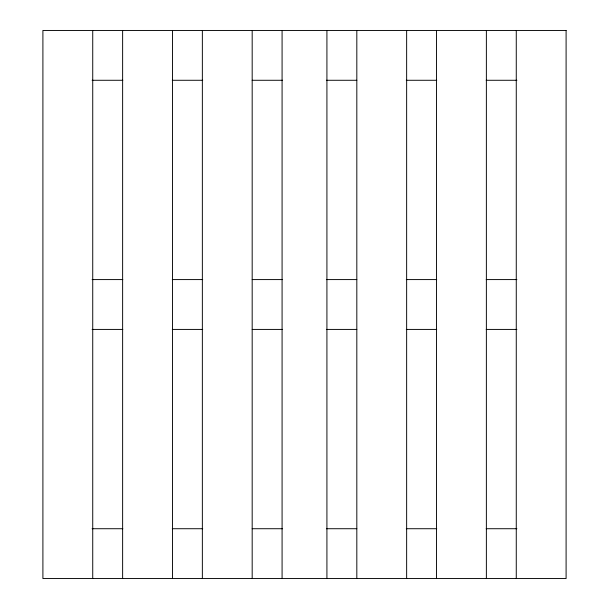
<?xml version="1.0" encoding="UTF-8"?>
<svg xmlns="http://www.w3.org/2000/svg" width="609" height="609" viewBox="0 0 609 609"><rect width="100%" height="100%" fill="white"/><g stroke="black" fill="none" stroke-linecap="round" stroke-linejoin="round"><path stroke-width="0.91" d="M92.104 80.274L122.812 80.274M172.278 80.274L202.713 80.274M252.179 80.274L282.622 80.274M326.378 80.274L356.821 80.274M406.287 80.274L436.722 80.274M486.188 80.274L516.896 80.274M92.104 279.584L122.812 279.584M172.278 279.584L202.713 279.584M252.179 279.584L282.622 279.584M326.378 279.584L356.821 279.584M406.287 279.584L436.722 279.584M486.188 279.584L516.896 279.584M92.104 329.416L122.812 329.416M172.278 329.416L202.713 329.416M252.179 329.416L282.622 329.416M326.378 329.416L356.821 329.416M406.287 329.416L436.722 329.416M486.188 329.416L516.896 329.416M92.104 528.726L122.812 528.726M172.278 528.726L202.713 528.726M252.179 528.726L282.622 528.726M326.378 528.726L356.821 528.726M406.287 528.726L436.722 528.726M486.188 528.726L516.896 528.726M516.265 30.45L516.265 578.55M486.37 30.45L486.37 578.55M436.539 30.45L436.539 578.55M406.645 30.45L406.645 578.55M356.821 30.45L356.821 578.55M326.919 30.45L326.919 578.55M282.081 30.45L282.081 578.55M252.179 30.45L252.179 578.55M202.355 30.45L202.355 578.55M172.461 30.45L172.461 578.55M122.63 30.45L122.63 578.55M92.735 30.45L92.735 578.55M566.096 30.45L42.904 30.45L42.904 578.55L566.096 578.55L566.096 30.45"/></g></svg>
